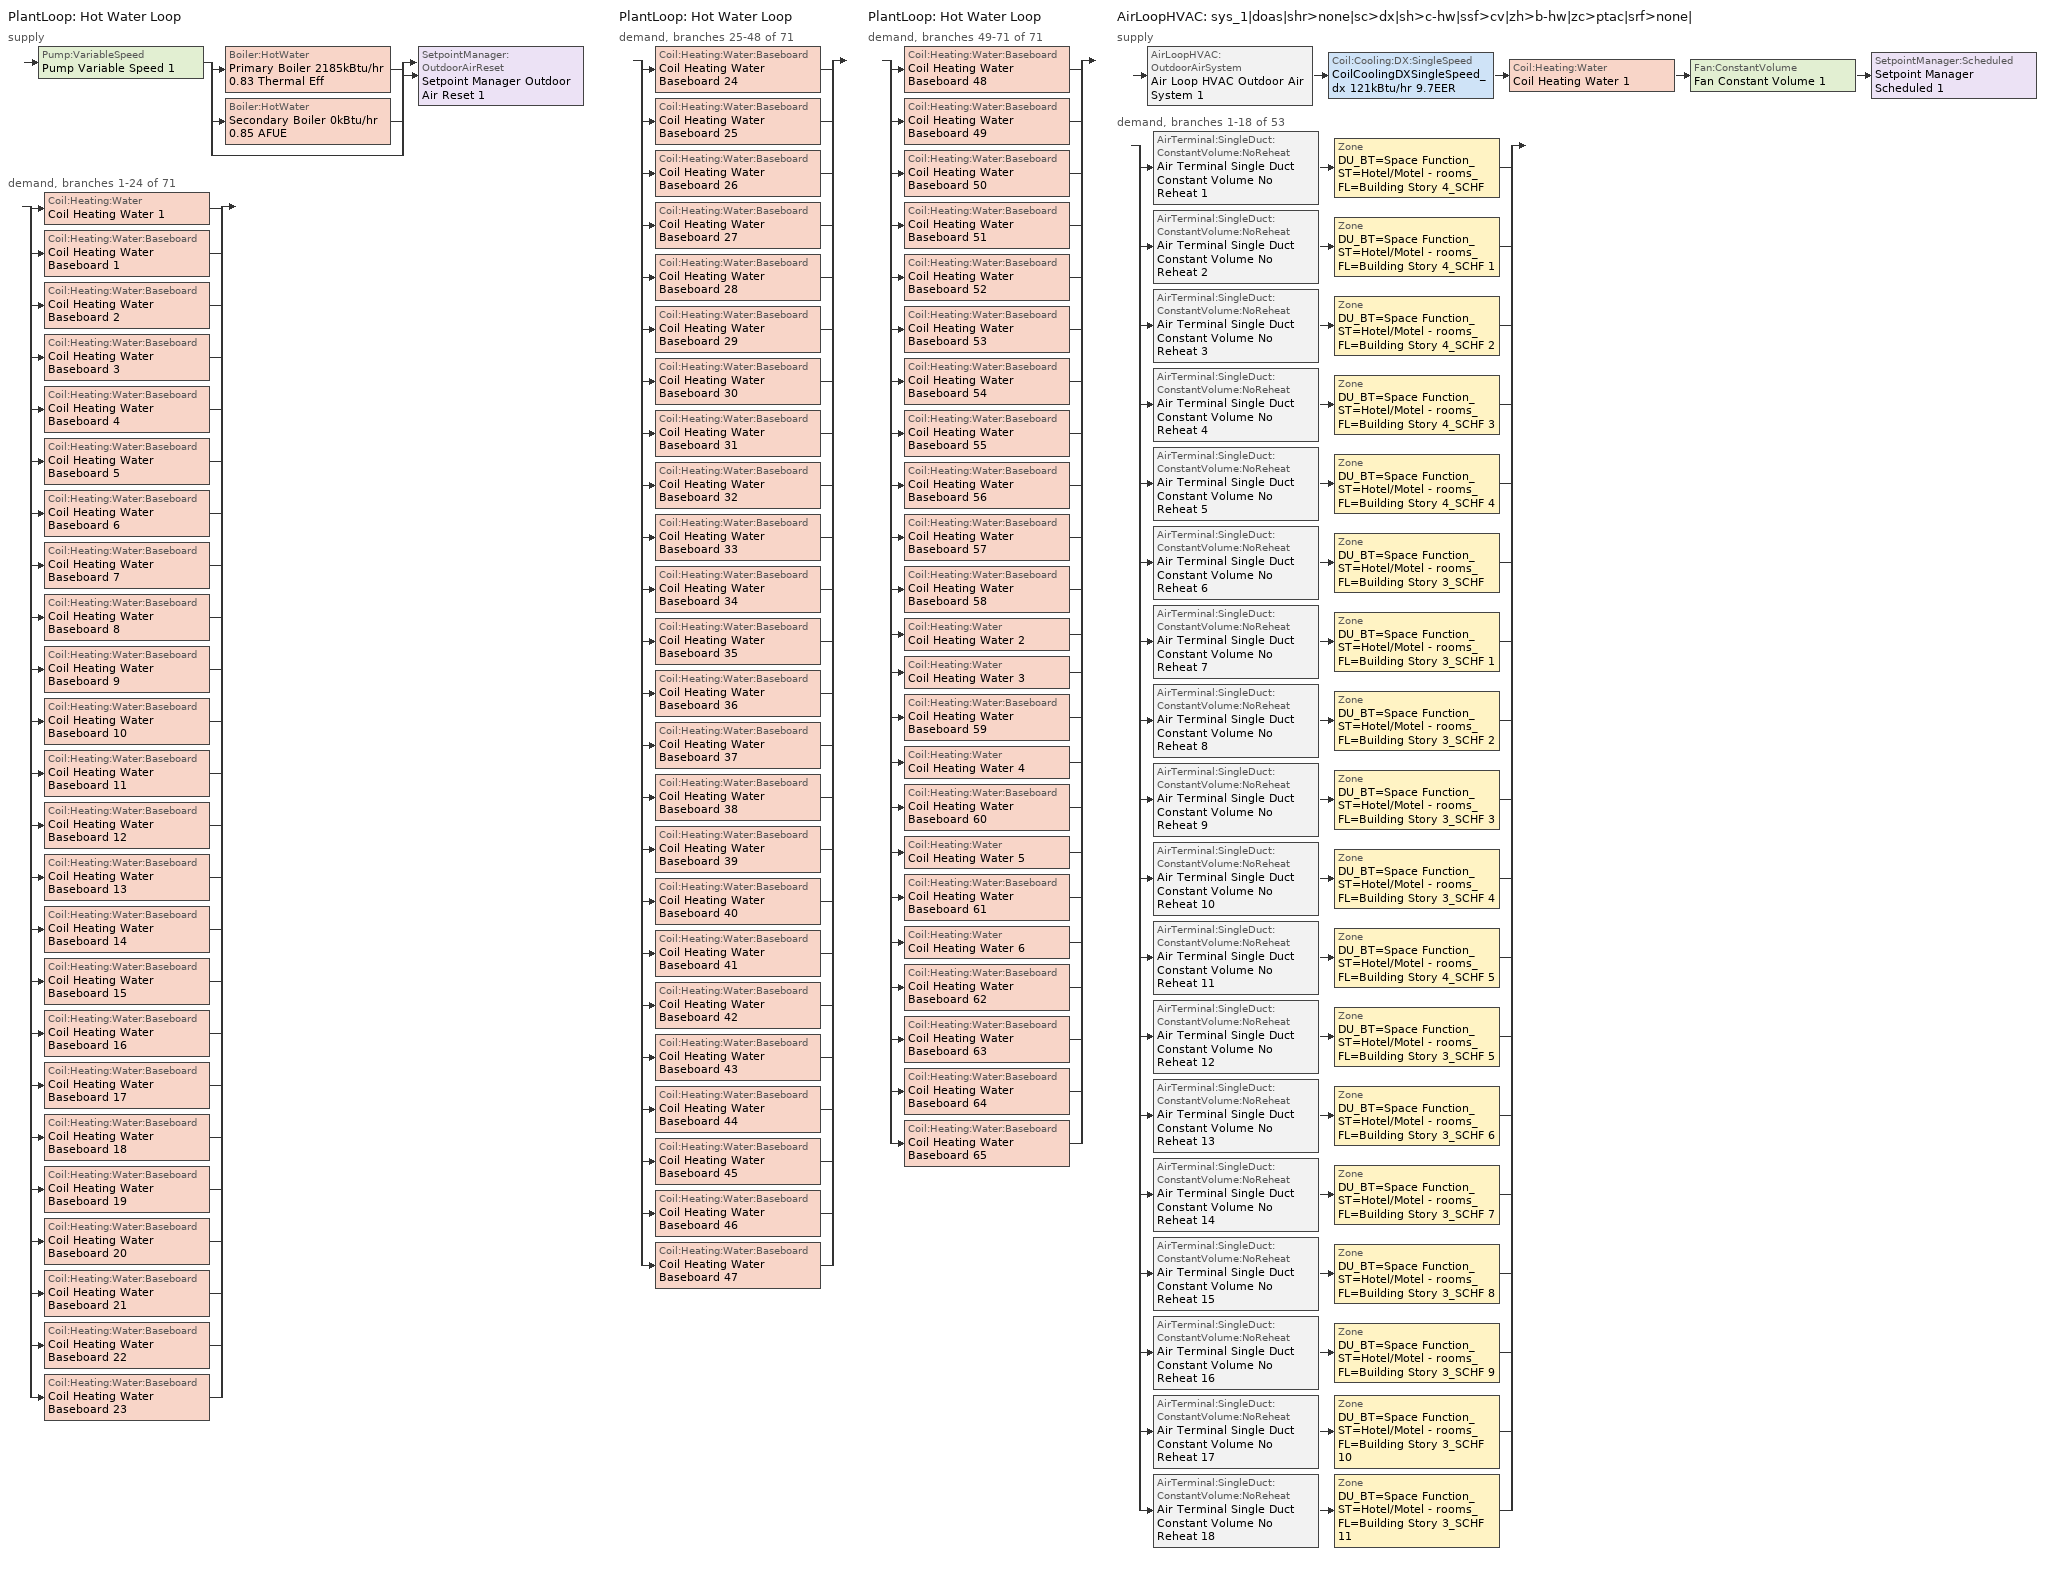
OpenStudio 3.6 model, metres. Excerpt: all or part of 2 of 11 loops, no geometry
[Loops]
PlantLoop 'Hot Water Loop'
 supply: Pump:VariableSpeed 'Pump Variable Speed 1' > split
  | Boiler:HotWater 'Primary Boiler 2185kBtu/hr 0.83 Thermal Eff'
  | Boiler:HotWater 'Secondary Boiler 0kBtu/hr 0.85 AFUE'
  | bypass
  join > SetpointManager:OutdoorAirReset 'Setpoint Manager Outdoor Air Reset 1'
 demand, branches 1-24 of 71: split
  | Coil:Heating:Water 'Coil Heating Water 1'
  | Coil:Heating:Water:Baseboard 'Coil Heating Water Baseboard 1'
  | Coil:Heating:Water:Baseboard 'Coil Heating Water Baseboard 2'
  | Coil:Heating:Water:Baseboard 'Coil Heating Water Baseboard 3'
  | Coil:Heating:Water:Baseboard 'Coil Heating Water Baseboard 4'
  | Coil:Heating:Water:Baseboard 'Coil Heating Water Baseboard 5'
  | Coil:Heating:Water:Baseboard 'Coil Heating Water Baseboard 6'
  | Coil:Heating:Water:Baseboard 'Coil Heating Water Baseboard 7'
  | Coil:Heating:Water:Baseboard 'Coil Heating Water Baseboard 8'
  | Coil:Heating:Water:Baseboard 'Coil Heating Water Baseboard 9'
  | Coil:Heating:Water:Baseboard 'Coil Heating Water Baseboard 10'
  | Coil:Heating:Water:Baseboard 'Coil Heating Water Baseboard 11'
  | Coil:Heating:Water:Baseboard 'Coil Heating Water Baseboard 12'
  | Coil:Heating:Water:Baseboard 'Coil Heating Water Baseboard 13'
  | Coil:Heating:Water:Baseboard 'Coil Heating Water Baseboard 14'
  | Coil:Heating:Water:Baseboard 'Coil Heating Water Baseboard 15'
  | Coil:Heating:Water:Baseboard 'Coil Heating Water Baseboard 16'
  | Coil:Heating:Water:Baseboard 'Coil Heating Water Baseboard 17'
  | Coil:Heating:Water:Baseboard 'Coil Heating Water Baseboard 18'
  | Coil:Heating:Water:Baseboard 'Coil Heating Water Baseboard 19'
  | Coil:Heating:Water:Baseboard 'Coil Heating Water Baseboard 20'
  | Coil:Heating:Water:Baseboard 'Coil Heating Water Baseboard 21'
  | Coil:Heating:Water:Baseboard 'Coil Heating Water Baseboard 22'
  | Coil:Heating:Water:Baseboard 'Coil Heating Water Baseboard 23'
PlantLoop 'Hot Water Loop'
 demand, branches 25-48 of 71: split
  | Coil:Heating:Water:Baseboard 'Coil Heating Water Baseboard 24'
  | Coil:Heating:Water:Baseboard 'Coil Heating Water Baseboard 25'
  | Coil:Heating:Water:Baseboard 'Coil Heating Water Baseboard 26'
  | Coil:Heating:Water:Baseboard 'Coil Heating Water Baseboard 27'
  | Coil:Heating:Water:Baseboard 'Coil Heating Water Baseboard 28'
  | Coil:Heating:Water:Baseboard 'Coil Heating Water Baseboard 29'
  | Coil:Heating:Water:Baseboard 'Coil Heating Water Baseboard 30'
  | Coil:Heating:Water:Baseboard 'Coil Heating Water Baseboard 31'
  | Coil:Heating:Water:Baseboard 'Coil Heating Water Baseboard 32'
  | Coil:Heating:Water:Baseboard 'Coil Heating Water Baseboard 33'
  | Coil:Heating:Water:Baseboard 'Coil Heating Water Baseboard 34'
  | Coil:Heating:Water:Baseboard 'Coil Heating Water Baseboard 35'
  | Coil:Heating:Water:Baseboard 'Coil Heating Water Baseboard 36'
  | Coil:Heating:Water:Baseboard 'Coil Heating Water Baseboard 37'
  | Coil:Heating:Water:Baseboard 'Coil Heating Water Baseboard 38'
  | Coil:Heating:Water:Baseboard 'Coil Heating Water Baseboard 39'
  | Coil:Heating:Water:Baseboard 'Coil Heating Water Baseboard 40'
  | Coil:Heating:Water:Baseboard 'Coil Heating Water Baseboard 41'
  | Coil:Heating:Water:Baseboard 'Coil Heating Water Baseboard 42'
  | Coil:Heating:Water:Baseboard 'Coil Heating Water Baseboard 43'
  | Coil:Heating:Water:Baseboard 'Coil Heating Water Baseboard 44'
  | Coil:Heating:Water:Baseboard 'Coil Heating Water Baseboard 45'
  | Coil:Heating:Water:Baseboard 'Coil Heating Water Baseboard 46'
  | Coil:Heating:Water:Baseboard 'Coil Heating Water Baseboard 47'
PlantLoop 'Hot Water Loop'
 demand, branches 49-71 of 71: split
  | Coil:Heating:Water:Baseboard 'Coil Heating Water Baseboard 48'
  | Coil:Heating:Water:Baseboard 'Coil Heating Water Baseboard 49'
  | Coil:Heating:Water:Baseboard 'Coil Heating Water Baseboard 50'
  | Coil:Heating:Water:Baseboard 'Coil Heating Water Baseboard 51'
  | Coil:Heating:Water:Baseboard 'Coil Heating Water Baseboard 52'
  | Coil:Heating:Water:Baseboard 'Coil Heating Water Baseboard 53'
  | Coil:Heating:Water:Baseboard 'Coil Heating Water Baseboard 54'
  | Coil:Heating:Water:Baseboard 'Coil Heating Water Baseboard 55'
  | Coil:Heating:Water:Baseboard 'Coil Heating Water Baseboard 56'
  | Coil:Heating:Water:Baseboard 'Coil Heating Water Baseboard 57'
  | Coil:Heating:Water:Baseboard 'Coil Heating Water Baseboard 58'
  | Coil:Heating:Water 'Coil Heating Water 2'
  | Coil:Heating:Water 'Coil Heating Water 3'
  | Coil:Heating:Water:Baseboard 'Coil Heating Water Baseboard 59'
  | Coil:Heating:Water 'Coil Heating Water 4'
  | Coil:Heating:Water:Baseboard 'Coil Heating Water Baseboard 60'
  | Coil:Heating:Water 'Coil Heating Water 5'
  | Coil:Heating:Water:Baseboard 'Coil Heating Water Baseboard 61'
  | Coil:Heating:Water 'Coil Heating Water 6'
  | Coil:Heating:Water:Baseboard 'Coil Heating Water Baseboard 62'
  | Coil:Heating:Water:Baseboard 'Coil Heating Water Baseboard 63'
  | Coil:Heating:Water:Baseboard 'Coil Heating Water Baseboard 64'
  | Coil:Heating:Water:Baseboard 'Coil Heating Water Baseboard 65'
AirLoopHVAC 'sys_1|doas|shr>none|sc>dx|sh>c-hw|ssf>cv|zh>b-hw|zc>ptac|srf>none|'
 supply: AirLoopHVAC:OutdoorAirSystem 'Air Loop HVAC Outdoor Air System 1' > Coil:Cooling:DX:SingleSpeed 'CoilCoolingDXSingleSpeed_dx 121kBtu/hr 9.7EER' > Coil:Heating:Water 'Coil Heating Water 1' > Fan:ConstantVolume 'Fan Constant Volume 1' > SetpointManager:Scheduled 'Setpoint Manager Scheduled 1'
 demand, branches 1-18 of 53: split
  | AirTerminal:SingleDuct:ConstantVolume:NoReheat 'Air Terminal Single Duct Constant Volume No Reheat 1' > Zone 'DU_BT=Space Function_ST=Hotel/Motel - rooms_FL=Building Story 4_SCHF'
  | AirTerminal:SingleDuct:ConstantVolume:NoReheat 'Air Terminal Single Duct Constant Volume No Reheat 2' > Zone 'DU_BT=Space Function_ST=Hotel/Motel - rooms_FL=Building Story 4_SCHF 1'
  | AirTerminal:SingleDuct:ConstantVolume:NoReheat 'Air Terminal Single Duct Constant Volume No Reheat 3' > Zone 'DU_BT=Space Function_ST=Hotel/Motel - rooms_FL=Building Story 4_SCHF 2'
  | AirTerminal:SingleDuct:ConstantVolume:NoReheat 'Air Terminal Single Duct Constant Volume No Reheat 4' > Zone 'DU_BT=Space Function_ST=Hotel/Motel - rooms_FL=Building Story 4_SCHF 3'
  | AirTerminal:SingleDuct:ConstantVolume:NoReheat 'Air Terminal Single Duct Constant Volume No Reheat 5' > Zone 'DU_BT=Space Function_ST=Hotel/Motel - rooms_FL=Building Story 4_SCHF 4'
  | AirTerminal:SingleDuct:ConstantVolume:NoReheat 'Air Terminal Single Duct Constant Volume No Reheat 6' > Zone 'DU_BT=Space Function_ST=Hotel/Motel - rooms_FL=Building Story 3_SCHF'
  | AirTerminal:SingleDuct:ConstantVolume:NoReheat 'Air Terminal Single Duct Constant Volume No Reheat 7' > Zone 'DU_BT=Space Function_ST=Hotel/Motel - rooms_FL=Building Story 3_SCHF 1'
  | AirTerminal:SingleDuct:ConstantVolume:NoReheat 'Air Terminal Single Duct Constant Volume No Reheat 8' > Zone 'DU_BT=Space Function_ST=Hotel/Motel - rooms_FL=Building Story 3_SCHF 2'
  | AirTerminal:SingleDuct:ConstantVolume:NoReheat 'Air Terminal Single Duct Constant Volume No Reheat 9' > Zone 'DU_BT=Space Function_ST=Hotel/Motel - rooms_FL=Building Story 3_SCHF 3'
  | AirTerminal:SingleDuct:ConstantVolume:NoReheat 'Air Terminal Single Duct Constant Volume No Reheat 10' > Zone 'DU_BT=Space Function_ST=Hotel/Motel - rooms_FL=Building Story 3_SCHF 4'
  | AirTerminal:SingleDuct:ConstantVolume:NoReheat 'Air Terminal Single Duct Constant Volume No Reheat 11' > Zone 'DU_BT=Space Function_ST=Hotel/Motel - rooms_FL=Building Story 4_SCHF 5'
  | AirTerminal:SingleDuct:ConstantVolume:NoReheat 'Air Terminal Single Duct Constant Volume No Reheat 12' > Zone 'DU_BT=Space Function_ST=Hotel/Motel - rooms_FL=Building Story 3_SCHF 5'
  | AirTerminal:SingleDuct:ConstantVolume:NoReheat 'Air Terminal Single Duct Constant Volume No Reheat 13' > Zone 'DU_BT=Space Function_ST=Hotel/Motel - rooms_FL=Building Story 3_SCHF 6'
  | AirTerminal:SingleDuct:ConstantVolume:NoReheat 'Air Terminal Single Duct Constant Volume No Reheat 14' > Zone 'DU_BT=Space Function_ST=Hotel/Motel - rooms_FL=Building Story 3_SCHF 7'
  | AirTerminal:SingleDuct:ConstantVolume:NoReheat 'Air Terminal Single Duct Constant Volume No Reheat 15' > Zone 'DU_BT=Space Function_ST=Hotel/Motel - rooms_FL=Building Story 3_SCHF 8'
  | AirTerminal:SingleDuct:ConstantVolume:NoReheat 'Air Terminal Single Duct Constant Volume No Reheat 16' > Zone 'DU_BT=Space Function_ST=Hotel/Motel - rooms_FL=Building Story 3_SCHF 9'
  | AirTerminal:SingleDuct:ConstantVolume:NoReheat 'Air Terminal Single Duct Constant Volume No Reheat 17' > Zone 'DU_BT=Space Function_ST=Hotel/Motel - rooms_FL=Building Story 3_SCHF 10'
  | AirTerminal:SingleDuct:ConstantVolume:NoReheat 'Air Terminal Single Duct Constant Volume No Reheat 18' > Zone 'DU_BT=Space Function_ST=Hotel/Motel - rooms_FL=Building Story 3_SCHF 11'
[Sizing:Zone] Zone Cooling Design Supply Air Temperature Input Method=TemperatureDifference; Zone Cooling Design Supply Air Temperature {C}=14; Zone Cooling Design Supply Air Temperature Difference {deltaC}=11; Zone Heating Design Supply Air Temperature Input Method=TemperatureDifference; Zone Heating Design Supply Air Temperature {C}=40; Zone Heating Design Supply Air Temperature Difference {deltaC}=21; Zone Cooling Design Supply Air Humidity Ratio {kg-H2O/kg-air}=0.0085; Zone Heating Design Supply Air Humidity Ratio {kg-H2O/kg-air}=0.008; Zone Heating Sizing Factor=1.3; Zone Cooling Sizing Factor=1.1; Cooling Design Air Flow Method=DesignDay; Heating Design Air Flow Method=DesignDay; Account for Dedicated Outdoor Air System=No; Dedicated Outdoor Air System Control Strategy=NeutralSupplyAir; Dedicated Outdoor Air Low Setpoint Temperature for Design {C}=autosize; Dedicated Outdoor Air High Setpoint Temperature for Design {C}=autosize; Zone Load Sizing Method=Sensible Load Only No Latent Load; Zone Latent Cooling Design Supply Air Humidity Ratio Input Method=HumidityRatioDifference; Zone Cooling Design Supply Air Humidity Ratio Difference {kgWater/kgDryAir}=0.005; Zone Latent Heating Design Supply Air Humidity Ratio Input Method=HumidityRatioDifference; Zone Humidification Design Supply Air Humidity Ratio Difference {kgWater/kgDryAir}=0.005
DU_BT=Space Function_ST=Hotel/Motel - rooms_FL=Building Story 4_SCHF; DU_BT=Space Function_ST=Hotel/Motel - rooms_FL=Building Story 4_SCHF 1; DU_BT=Space Function_ST=Hotel/Motel - rooms_FL=Building Story 4_SCHF 2; DU_BT=Space Function_ST=Hotel/Motel - rooms_FL=Building Story 4_SCHF 3; DU_BT=Space Function_ST=Hotel/Motel - rooms_FL=Building Story 4_SCHF 4; DU_BT=Space Function_ST=Hotel/Motel - rooms_FL=Building Story 3_SCHF; DU_BT=Space Function_ST=Hotel/Motel - rooms_FL=Building Story 3_SCHF 1; DU_BT=Space Function_ST=Hotel/Motel - rooms_FL=Building Story 3_SCHF 2; DU_BT=Space Function_ST=Hotel/Motel - rooms_FL=Building Story 3_SCHF 3; DU_BT=Space Function_ST=Hotel/Motel - rooms_FL=Building Story 3_SCHF 4; DU_BT=Space Function_ST=Hotel/Motel - rooms_FL=Building Story 4_SCHF 5; DU_BT=Space Function_ST=Hotel/Motel - rooms_FL=Building Story 3_SCHF 5; DU_BT=Space Function_ST=Hotel/Motel - rooms_FL=Building Story 3_SCHF 6; DU_BT=Space Function_ST=Hotel/Motel - rooms_FL=Building Story 3_SCHF 7; DU_BT=Space Function_ST=Hotel/Motel - rooms_FL=Building Story 3_SCHF 8; DU_BT=Space Function_ST=Hotel/Motel - rooms_FL=Building Story 3_SCHF 9; DU_BT=Space Function_ST=Hotel/Motel - rooms_FL=Building Story 3_SCHF 10; DU_BT=Space Function_ST=Hotel/Motel - rooms_FL=Building Story 3_SCHF 11
[Zone equipment]
DU_BT=Space Function_ST=Hotel/Motel - rooms_FL=Building Story 4_SCHF: DU_BT=Space Function_ST=Hotel/Motel - rooms_FL=Building Story 4_SCHF PTAC, Zone HVAC Baseboard Convective Water 1, Air Terminal Single Duct Constant Volume No Reheat 1
DU_BT=Space Function_ST=Hotel/Motel - rooms_FL=Building Story 4_SCHF 1: DU_BT=Space Function_ST=Hotel/Motel - rooms_FL=Building Story 4_SCHF 1 PTAC, Zone HVAC Baseboard Convective Water 2, Air Terminal Single Duct Constant Volume No Reheat 2
DU_BT=Space Function_ST=Hotel/Motel - rooms_FL=Building Story 4_SCHF 2: DU_BT=Space Function_ST=Hotel/Motel - rooms_FL=Building Story 4_SCHF 2 PTAC, Zone HVAC Baseboard Convective Water 3, Air Terminal Single Duct Constant Volume No Reheat 3
DU_BT=Space Function_ST=Hotel/Motel - rooms_FL=Building Story 4_SCHF 3: DU_BT=Space Function_ST=Hotel/Motel - rooms_FL=Building Story 4_SCHF 3 PTAC, Zone HVAC Baseboard Convective Water 4, Air Terminal Single Duct Constant Volume No Reheat 4
DU_BT=Space Function_ST=Hotel/Motel - rooms_FL=Building Story 4_SCHF 4: DU_BT=Space Function_ST=Hotel/Motel - rooms_FL=Building Story 4_SCHF 4 PTAC, Zone HVAC Baseboard Convective Water 5, Air Terminal Single Duct Constant Volume No Reheat 5
DU_BT=Space Function_ST=Hotel/Motel - rooms_FL=Building Story 3_SCHF: DU_BT=Space Function_ST=Hotel/Motel - rooms_FL=Building Story 3_SCHF PTAC, Zone HVAC Baseboard Convective Water 6, Air Terminal Single Duct Constant Volume No Reheat 6
DU_BT=Space Function_ST=Hotel/Motel - rooms_FL=Building Story 3_SCHF 1: DU_BT=Space Function_ST=Hotel/Motel - rooms_FL=Building Story 3_SCHF 1 PTAC, Zone HVAC Baseboard Convective Water 7, Air Terminal Single Duct Constant Volume No Reheat 7
DU_BT=Space Function_ST=Hotel/Motel - rooms_FL=Building Story 3_SCHF 2: DU_BT=Space Function_ST=Hotel/Motel - rooms_FL=Building Story 3_SCHF 2 PTAC, Zone HVAC Baseboard Convective Water 8, Air Terminal Single Duct Constant Volume No Reheat 8
DU_BT=Space Function_ST=Hotel/Motel - rooms_FL=Building Story 3_SCHF 3: DU_BT=Space Function_ST=Hotel/Motel - rooms_FL=Building Story 3_SCHF 3 PTAC, Zone HVAC Baseboard Convective Water 9, Air Terminal Single Duct Constant Volume No Reheat 9
DU_BT=Space Function_ST=Hotel/Motel - rooms_FL=Building Story 3_SCHF 4: DU_BT=Space Function_ST=Hotel/Motel - rooms_FL=Building Story 3_SCHF 4 PTAC, Zone HVAC Baseboard Convective Water 10, Air Terminal Single Duct Constant Volume No Reheat 10
DU_BT=Space Function_ST=Hotel/Motel - rooms_FL=Building Story 4_SCHF 5: DU_BT=Space Function_ST=Hotel/Motel - rooms_FL=Building Story 4_SCHF 5 PTAC, Zone HVAC Baseboard Convective Water 11, Air Terminal Single Duct Constant Volume No Reheat 11
DU_BT=Space Function_ST=Hotel/Motel - rooms_FL=Building Story 3_SCHF 5: DU_BT=Space Function_ST=Hotel/Motel - rooms_FL=Building Story 3_SCHF 5 PTAC, Zone HVAC Baseboard Convective Water 12, Air Terminal Single Duct Constant Volume No Reheat 12
DU_BT=Space Function_ST=Hotel/Motel - rooms_FL=Building Story 3_SCHF 6: DU_BT=Space Function_ST=Hotel/Motel - rooms_FL=Building Story 3_SCHF 6 PTAC, Zone HVAC Baseboard Convective Water 13, Air Terminal Single Duct Constant Volume No Reheat 13
DU_BT=Space Function_ST=Hotel/Motel - rooms_FL=Building Story 3_SCHF 7: DU_BT=Space Function_ST=Hotel/Motel - rooms_FL=Building Story 3_SCHF 7 PTAC, Zone HVAC Baseboard Convective Water 14, Air Terminal Single Duct Constant Volume No Reheat 14
DU_BT=Space Function_ST=Hotel/Motel - rooms_FL=Building Story 3_SCHF 8: DU_BT=Space Function_ST=Hotel/Motel - rooms_FL=Building Story 3_SCHF 8 PTAC, Zone HVAC Baseboard Convective Water 15, Air Terminal Single Duct Constant Volume No Reheat 15
DU_BT=Space Function_ST=Hotel/Motel - rooms_FL=Building Story 3_SCHF 9: DU_BT=Space Function_ST=Hotel/Motel - rooms_FL=Building Story 3_SCHF 9 PTAC, Zone HVAC Baseboard Convective Water 16, Air Terminal Single Duct Constant Volume No Reheat 16
DU_BT=Space Function_ST=Hotel/Motel - rooms_FL=Building Story 3_SCHF 10: DU_BT=Space Function_ST=Hotel/Motel - rooms_FL=Building Story 3_SCHF 10 PTAC, Zone HVAC Baseboard Convective Water 17, Air Terminal Single Duct Constant Volume No Reheat 17
DU_BT=Space Function_ST=Hotel/Motel - rooms_FL=Building Story 3_SCHF 11: DU_BT=Space Function_ST=Hotel/Motel - rooms_FL=Building Story 3_SCHF 11 PTAC, Zone HVAC Baseboard Convective Water 18, Air Terminal Single Duct Constant Volume No Reheat 18
[PlantLoop]
Hot Water Loop: Fluid Type=Water; Glycol Concentration=0; Plant Loop Volume {m3}=Autocalculate; Load Distribution Scheme=Optimal
[Sizing:Plant]
Hot Water Loop: Loop Type=Heating; Design Loop Exit Temperature {C}=82; Loop Design Temperature Difference {deltaC}=16; Sizing Option=NonCoincident; Zone Timesteps in Averaging Window=1; Coincident Sizing Factor Mode=None
[Pump:VariableSpeed]
Pump Variable Speed 1: Motor Efficiency=0.895; Pump Control Type=Intermittent; Skin Loss Radiative Fraction=0.5; Design Power Sizing Method=PowerPerFlowPerPressure; Design Electric Power per Unit Flow Rate {W/(m3/s)}=348701.1; Design Shaft Power per Unit Flow Rate per Unit Head {W-s/m3-Pa}=1.28205; Design Minimum Flow Rate Fraction=0
[Boiler:HotWater] Fuel Type=NaturalGas; Normalized Boiler Efficiency Curve=BOILER-EFFFPLR-NECB2011; Water Outlet Upper Temperature Limit {C}=99; Parasitic Electric Load {W}=0; Sizing Factor=1
Name | Nominal Capacity {W} | Nominal Thermal Efficiency | Minimum Part Load Ratio | Boiler Flow Mode
Primary Boiler 2185kBtu/hr 0.83 Thermal Eff | 640311 | 0.83 | 0.25 | LeavingSetpointModulated
Secondary Boiler 0kBtu/hr 0.85 AFUE | 0.001 | 0.85 |  | ConstantFlow
[SetpointManager:OutdoorAirReset]
Setpoint Manager Outdoor Air Reset 1: Control Variable=Temperature; Setpoint at Outdoor Low Temperature {C}=82; Outdoor Low Temperature {C}=-16; Setpoint at Outdoor High Temperature {C}=60; Outdoor High Temperature {C}=0; Setpoint Node or NodeList=Hot Water Loop Supply Outlet Node
[AirLoopHVAC]
sys_1|doas|shr>none|sc>dx|sh>c-hw|ssf>cv|zh>b-hw|zc>ptac|srf>none|: Availability Schedule=sys_1|doas|shr>none|sc>dx|sh>c-hw|ssf>cv|zh>b-hw|zc>ptac|srf>none| Occ Sch; Design Supply Air Flow Rate {m3/s}=autosize; Design Return Air Flow Fraction of Supply Air Flow=1
[Sizing:System]
sys_1|doas|shr>none|sc>dx|sh>c-hw|ssf>cv|zh>b-hw|zc>ptac|srf>none|: Type of Load to Size On=VentilationRequirement; Design Outdoor Air Flow Rate {m3/s}=Autosize; Central Heating Maximum System Air Flow Ratio=1; Preheat Design Temperature {C}=7; Preheat Design Humidity Ratio {kg-H2O/kg-Air}=0.008; Precool Design Temperature {C}=13; Precool Design Humidity Ratio {kg-H2O/kg-Air}=0.008; Central Cooling Design Supply Air Temperature {C}=13; Central Heating Design Supply Air Temperature {C}=43; Sizing Option=NonCoincident; 100% Outdoor Air in Cooling=Yes; 100% Outdoor Air in Heating=Yes; Central Cooling Design Supply Air Humidity Ratio {kg-H2O/kg-Air}=0.0085; Central Heating Design Supply Air Humidity Ratio {kg-H2O/kg-Air}=0.008; Cooling Design Air Flow Method=DesignDay; Cooling Design Air Flow Rate {m3/s}=0; Heating Design Air Flow Method=DesignDay; Heating Design Air Flow Rate {m3/s}=0; System Outdoor Air Method=ZoneSum; Zone Maximum Outdoor Air Fraction=1; Cooling Supply Air Flow Rate Per Floor Area {m3/s-m2}=0.00996765; Cooling Fraction of Autosized Cooling Supply Air Flow Rate=1; Cooling Supply Air Flow Rate Per Unit Cooling Capacity {m3/s-W}=3.94755e-05; Heating Supply Air Flow Rate Per Floor Area {m3/s-m2}=0.00996765; Heating Fraction of Autosized Heating Supply Air Flow Rate=1; Heating Fraction of Autosized Cooling Supply Air Flow Rate=1; Heating Supply Air Flow Rate Per Unit Heating Capacity {m3/s-W}=3.15882e-05; Cooling Design Capacity Method=CoolingDesignCapacity; Cooling Design Capacity {W}=autosize; Cooling Design Capacity Per Floor Area {W/m2}=234.7; Fraction of Autosized Cooling Design Capacity=1; Heating Design Capacity Method=HeatingDesignCapacity; Heating Design Capacity {W}=autosize; Heating Design Capacity Per Floor Area {W/m2}=157; Fraction of Autosized Heating Design Capacity=1; Central Cooling Capacity Control Method=OnOff; Occupant Diversity=autosize
[Fan:ConstantVolume]
Fan Constant Volume 1: Availability Schedule=Always On Discrete; Fan Total Efficiency=0.39975; Pressure Rise {Pa}=640; Maximum Flow Rate {m3/s}=AutoSize; Motor Efficiency=0.615
[Coil:Heating:Water] Availability Schedule=Always On Discrete
Name | Performance Input Method | Rated Capacity {W}
Coil Heating Water 1; Coil Heating Water 2
Coil Heating Water 3 | NominalCapacity | 17003.3
Coil Heating Water 4 | NominalCapacity | 50984.6
Coil Heating Water 5 | NominalCapacity | 6738.67
Coil Heating Water 6 | NominalCapacity | 4837.68
[Controller:WaterCoil] Action=Normal; Controller Convergence Tolerance {deltaC}=0.0001
Name | Water Coil
Controller Water Coil 1 | Coil Heating Water 1
Controller Water Coil 2 | Coil Heating Water 2
Controller Water Coil 4 | Coil Heating Water 3
Controller Water Coil 5 | Coil Heating Water 4
Controller Water Coil 6 | Coil Heating Water 5
Controller Water Coil 7 | Coil Heating Water 6
[Coil:Cooling:DX:SingleSpeed] Availability Schedule=Always On Discrete; Rated Total Cooling Capacity {W}=autosize; Rated Sensible Heat Ratio=autosize; Rated Air Flow Rate {m3/s}=autosize; Rated Evaporator Fan Power Per Volume Flow Rate 2017 {W/(m3/s)}=773.3; Rated Evaporator Fan Power Per Volume Flow Rate 2023 {W/(m3/s)}=934.4; Total Cooling Capacity Function of Temperature Curve=DXCOOL-NECB2011-REF-CAPFT; Total Cooling Capacity Function of Flow Fraction Curve=DXCOOL-NECB2011-REF-CAPFFLOW; Energy Input Ratio Function of Temperature Curve=DXCOOL-NECB2011-REF-COOLEIRFT; Energy Input Ratio Function of Flow Fraction Curve=DXCOOL-NECB2011-REF-COOLEIRFFLOW; Part Load Fraction Correlation Curve=DXCOOL-NECB2011-REF-COOLPLFFPLR; Minimum Outdoor Dry-Bulb Temperature for Compressor Operation {C}=-25; Nominal Time for Condensate Removal to Begin {s}=0; Ratio of Initial Moisture Evaporation Rate and Steady State Latent Capacity=0; Maximum Cycling Rate {cycles/hr}=0; Latent Capacity Time Constant {s}=0; Condenser Type=AirCooled; Evaporative Condenser Effectiveness=0.9; Evaporative Condenser Air Flow Rate {m3/s}=autosize; Evaporative Condenser Pump Rated Power Consumption {W}=autosize; Crankcase Heater Capacity {W}=0; Maximum Outdoor Dry-Bulb Temperature for Crankcase Heater Operation {C}=10; Basin Heater Capacity {W/K}=0; Basin Heater Setpoint Temperature {C}=2
Name | Rated COP {W/W}
CoilCoolingDXSingleSpeed_dx 121kBtu/hr 9.7EER | 3.36599
Coil Cooling DX Single Speed 1 14kBtu/hr 9.5EER | 3.30815
Coil Cooling DX Single Speed 2 14kBtu/hr 9.5EER | 3.29024
Coil Cooling DX Single Speed 3 14kBtu/hr 9.5EER; Coil Cooling DX Single Speed 4 14kBtu/hr 9.5EER; Coil Cooling DX Single Speed 5 14kBtu/hr 9.5EER | 3.29021
Coil Cooling DX Single Speed 6 6kBtu/hr 11.0EER; Coil Cooling DX Single Speed 7 6kBtu/hr 11.0EER; Coil Cooling DX Single Speed 8 6kBtu/hr 11.0EER; Coil Cooling DX Single Speed 10 6kBtu/hr 11.0EER; Coil Cooling DX Single Speed 12 6kBtu/hr 11.0EER; Coil Cooling DX Single Speed 13 6kBtu/hr 11.0EER; Coil Cooling DX Single Speed 14 2kBtu/hr 11.0EER; Coil Cooling DX Single Speed 15 6kBtu/hr 11.0EER; Coil Cooling DX Single Speed 16 6kBtu/hr 11.0EER; Coil Cooling DX Single Speed 17 6kBtu/hr 11.0EER | 3.80183
Coil Cooling DX Single Speed 9 20kBtu/hr 9.3EER; Coil Cooling DX Single Speed 18 19kBtu/hr 9.3EER | 3.23448
Coil Cooling DX Single Speed 11 14kBtu/hr 9.5EER | 3.2957
[Controller:OutdoorAir]
Controller Outdoor Air 1: Minimum Outdoor Air Flow Rate {m3/s}=autosize; Maximum Outdoor Air Flow Rate {m3/s}=Autosize; Economizer Control Type=NoEconomizer; Economizer Control Action Type=ModulateFlow; Economizer Maximum Limit Dry-Bulb Temperature {C}=28; Economizer Maximum Limit Enthalpy {J/kg}=64000; Economizer Minimum Limit Dry-Bulb Temperature {C}=-100; Lockout Type=NoLockout; Minimum Limit Type=FixedMinimum; Minimum Outdoor Air Schedule=sys_1|doas|shr>none|sc>dx|sh>c-hw|ssf>cv|zh>b-hw|zc>ptac|srf>none| Occ Sch; Controller Mechanical Ventilation=Controller Mechanical Ventilation 1; High Humidity Control=No; Heat Recovery Bypass Control Type=BypassWhenWithinEconomizerLimits
[Controller:MechanicalVentilation]
Controller Mechanical Ventilation 1: Availability Schedule=Always On Discrete; System Outdoor Air Method=ZoneSum
[AirLoopHVAC:OutdoorAirSystem]
Air Loop HVAC Outdoor Air System 1: Controller=Controller Outdoor Air 1
[SetpointManager:Scheduled]
Setpoint Manager Scheduled 1: Control Variable=Temperature; Schedule=Makeup-Air Unit Supply Air Temp; Setpoint Node or NodeList=sys_1|doas|shr>none|sc>dx|sh>c-hw|ssf>cv|zh>b-hw|zc>ptac|srf>none| Supply Outlet Node
[Coil:Heating:Electric] Availability Schedule=ON_OFF_ALWAYS_OFF
Coil Heating Electric 1; Coil Heating Electric 2; Coil Heating Electric 3; Coil Heating Electric 4; Coil Heating Electric 5; Coil Heating Electric 6; Coil Heating Electric 7; Coil Heating Electric 8; Coil Heating Electric 9; Coil Heating Electric 10; Coil Heating Electric 11; Coil Heating Electric 12; Coil Heating Electric 13; Coil Heating Electric 14; Coil Heating Electric 15; Coil Heating Electric 16; Coil Heating Electric 17; Coil Heating Electric 18
[Fan:OnOff] Availability Schedule=Always On Discrete; Fan Total Efficiency=0.39975; Pressure Rise {Pa}=331.288; Maximum Flow Rate {m3/s}=autosize; Motor Efficiency=0.615; Motor In Airstream Fraction=1
Name | Fan Power Ratio Function of Speed Ratio Curve | Fan Efficiency Ratio Function of Speed Ratio Curve
Fan On Off 1 | Fan On Off Power Curve | Fan On Off Efficiency Curve
Fan On Off 2 | Fan On Off Power Curve 1 | Fan On Off Efficiency Curve 1
Fan On Off 3 | Fan On Off Power Curve 2 | Fan On Off Efficiency Curve 2
Fan On Off 4 | Fan On Off Power Curve 3 | Fan On Off Efficiency Curve 3
Fan On Off 5 | Fan On Off Power Curve 4 | Fan On Off Efficiency Curve 4
Fan On Off 6 | Fan On Off Power Curve 5 | Fan On Off Efficiency Curve 5
Fan On Off 7 | Fan On Off Power Curve 6 | Fan On Off Efficiency Curve 6
Fan On Off 8 | Fan On Off Power Curve 7 | Fan On Off Efficiency Curve 7
Fan On Off 9 | Fan On Off Power Curve 8 | Fan On Off Efficiency Curve 8
Fan On Off 10 | Fan On Off Power Curve 9 | Fan On Off Efficiency Curve 9
Fan On Off 11 | Fan On Off Power Curve 10 | Fan On Off Efficiency Curve 10
Fan On Off 12 | Fan On Off Power Curve 11 | Fan On Off Efficiency Curve 11
Fan On Off 13 | Fan On Off Power Curve 12 | Fan On Off Efficiency Curve 12
Fan On Off 14 | Fan On Off Power Curve 13 | Fan On Off Efficiency Curve 13
Fan On Off 15 | Fan On Off Power Curve 14 | Fan On Off Efficiency Curve 14
Fan On Off 16 | Fan On Off Power Curve 15 | Fan On Off Efficiency Curve 15
Fan On Off 17 | Fan On Off Power Curve 16 | Fan On Off Efficiency Curve 16
Fan On Off 18 | Fan On Off Power Curve 17 | Fan On Off Efficiency Curve 17
[ZoneHVAC:PackagedTerminalAirConditioner] Availability Schedule=Always On Discrete; Supply Air Flow Rate During Cooling Operation {m3/s}=Autosize; Supply Air Flow Rate During Heating Operation {m3/s}=Autosize; Supply Air Flow Rate When No Cooling or Heating is Needed {m3/s}=Autosize; Outdoor Air Flow Rate During Cooling Operation {m3/s}=1e-05; Outdoor Air Flow Rate During Heating Operation {m3/s}=1e-05; Outdoor Air Flow Rate When No Cooling or Heating is Needed {m3/s}=1e-05; Fan Placement=DrawThrough; Supply Air Fan Operating Mode Schedule=ON_OFF_ALWAYS_OFF
Name | Supply Air Fan | Heating Coil | Cooling Coil
DU_BT=Space Function_ST=Hotel/Motel - rooms_FL=Building Story 4_SCHF PTAC | Fan On Off 1 | Coil Heating Electric 1 | Coil Cooling DX Single Speed 1 14kBtu/hr 9.5EER
DU_BT=Space Function_ST=Hotel/Motel - rooms_FL=Building Story 4_SCHF 1 PTAC | Fan On Off 2 | Coil Heating Electric 2 | Coil Cooling DX Single Speed 2 14kBtu/hr 9.5EER
DU_BT=Space Function_ST=Hotel/Motel - rooms_FL=Building Story 4_SCHF 2 PTAC | Fan On Off 3 | Coil Heating Electric 3 | Coil Cooling DX Single Speed 3 14kBtu/hr 9.5EER
DU_BT=Space Function_ST=Hotel/Motel - rooms_FL=Building Story 4_SCHF 3 PTAC | Fan On Off 4 | Coil Heating Electric 4 | Coil Cooling DX Single Speed 4 14kBtu/hr 9.5EER
DU_BT=Space Function_ST=Hotel/Motel - rooms_FL=Building Story 4_SCHF 4 PTAC | Fan On Off 5 | Coil Heating Electric 5 | Coil Cooling DX Single Speed 5 14kBtu/hr 9.5EER
DU_BT=Space Function_ST=Hotel/Motel - rooms_FL=Building Story 3_SCHF PTAC | Fan On Off 6 | Coil Heating Electric 6 | Coil Cooling DX Single Speed 6 6kBtu/hr 11.0EER
DU_BT=Space Function_ST=Hotel/Motel - rooms_FL=Building Story 3_SCHF 1 PTAC | Fan On Off 7 | Coil Heating Electric 7 | Coil Cooling DX Single Speed 7 6kBtu/hr 11.0EER
DU_BT=Space Function_ST=Hotel/Motel - rooms_FL=Building Story 3_SCHF 2 PTAC | Fan On Off 8 | Coil Heating Electric 8 | Coil Cooling DX Single Speed 8 6kBtu/hr 11.0EER
DU_BT=Space Function_ST=Hotel/Motel - rooms_FL=Building Story 3_SCHF 3 PTAC | Fan On Off 9 | Coil Heating Electric 9 | Coil Cooling DX Single Speed 9 20kBtu/hr 9.3EER
DU_BT=Space Function_ST=Hotel/Motel - rooms_FL=Building Story 3_SCHF 4 PTAC | Fan On Off 10 | Coil Heating Electric 10 | Coil Cooling DX Single Speed 10 6kBtu/hr 11.0EER
DU_BT=Space Function_ST=Hotel/Motel - rooms_FL=Building Story 4_SCHF 5 PTAC | Fan On Off 11 | Coil Heating Electric 11 | Coil Cooling DX Single Speed 11 14kBtu/hr 9.5EER
DU_BT=Space Function_ST=Hotel/Motel - rooms_FL=Building Story 3_SCHF 5 PTAC | Fan On Off 12 | Coil Heating Electric 12 | Coil Cooling DX Single Speed 12 6kBtu/hr 11.0EER
DU_BT=Space Function_ST=Hotel/Motel - rooms_FL=Building Story 3_SCHF 6 PTAC | Fan On Off 13 | Coil Heating Electric 13 | Coil Cooling DX Single Speed 13 6kBtu/hr 11.0EER
DU_BT=Space Function_ST=Hotel/Motel - rooms_FL=Building Story 3_SCHF 7 PTAC | Fan On Off 14 | Coil Heating Electric 14 | Coil Cooling DX Single Speed 14 2kBtu/hr 11.0EER
DU_BT=Space Function_ST=Hotel/Motel - rooms_FL=Building Story 3_SCHF 8 PTAC | Fan On Off 15 | Coil Heating Electric 15 | Coil Cooling DX Single Speed 15 6kBtu/hr 11.0EER
DU_BT=Space Function_ST=Hotel/Motel - rooms_FL=Building Story 3_SCHF 9 PTAC | Fan On Off 16 | Coil Heating Electric 16 | Coil Cooling DX Single Speed 16 6kBtu/hr 11.0EER
DU_BT=Space Function_ST=Hotel/Motel - rooms_FL=Building Story 3_SCHF 10 PTAC | Fan On Off 17 | Coil Heating Electric 17 | Coil Cooling DX Single Speed 17 6kBtu/hr 11.0EER
DU_BT=Space Function_ST=Hotel/Motel - rooms_FL=Building Story 3_SCHF 11 PTAC | Fan On Off 18 | Coil Heating Electric 18 | Coil Cooling DX Single Speed 18 19kBtu/hr 9.3EER
[Coil:Heating:Water:Baseboard] Heating Design Capacity Method=HeatingDesignCapacity; Heating Design Capacity {W}=autosize; Heating Design Capacity Per Floor Area {W/m2}=0; Fraction of Autosized Heating Design Capacity=0.8
Coil Heating Water Baseboard 1; Coil Heating Water Baseboard 2; Coil Heating Water Baseboard 3; Coil Heating Water Baseboard 4; Coil Heating Water Baseboard 5; Coil Heating Water Baseboard 6; Coil Heating Water Baseboard 7; Coil Heating Water Baseboard 8; Coil Heating Water Baseboard 9; Coil Heating Water Baseboard 10; Coil Heating Water Baseboard 11; Coil Heating Water Baseboard 12; Coil Heating Water Baseboard 13; Coil Heating Water Baseboard 14; Coil Heating Water Baseboard 15; Coil Heating Water Baseboard 16; Coil Heating Water Baseboard 17; Coil Heating Water Baseboard 18; Coil Heating Water Baseboard 19; Coil Heating Water Baseboard 20; Coil Heating Water Baseboard 21; Coil Heating Water Baseboard 22; Coil Heating Water Baseboard 23; Coil Heating Water Baseboard 24; Coil Heating Water Baseboard 25; Coil Heating Water Baseboard 26; Coil Heating Water Baseboard 27; Coil Heating Water Baseboard 28; Coil Heating Water Baseboard 29; Coil Heating Water Baseboard 30; Coil Heating Water Baseboard 31; Coil Heating Water Baseboard 32; Coil Heating Water Baseboard 33; Coil Heating Water Baseboard 34; Coil Heating Water Baseboard 35; Coil Heating Water Baseboard 36; Coil Heating Water Baseboard 37; Coil Heating Water Baseboard 38; Coil Heating Water Baseboard 39; Coil Heating Water Baseboard 40; Coil Heating Water Baseboard 41; Coil Heating Water Baseboard 42; Coil Heating Water Baseboard 43; Coil Heating Water Baseboard 44; Coil Heating Water Baseboard 45; Coil Heating Water Baseboard 46; Coil Heating Water Baseboard 47; Coil Heating Water Baseboard 48; Coil Heating Water Baseboard 49; Coil Heating Water Baseboard 50; Coil Heating Water Baseboard 51; Coil Heating Water Baseboard 52; Coil Heating Water Baseboard 53; Coil Heating Water Baseboard 54; Coil Heating Water Baseboard 55; Coil Heating Water Baseboard 56; Coil Heating Water Baseboard 57; Coil Heating Water Baseboard 58; Coil Heating Water Baseboard 59; Coil Heating Water Baseboard 60; Coil Heating Water Baseboard 61; Coil Heating Water Baseboard 62; Coil Heating Water Baseboard 63; Coil Heating Water Baseboard 64; Coil Heating Water Baseboard 65
[ZoneHVAC:Baseboard:Convective:Water] Availability Schedule=Always On Discrete
Name | Heating Coil
Zone HVAC Baseboard Convective Water 1 | Coil Heating Water Baseboard 1
Zone HVAC Baseboard Convective Water 2 | Coil Heating Water Baseboard 2
Zone HVAC Baseboard Convective Water 3 | Coil Heating Water Baseboard 3
Zone HVAC Baseboard Convective Water 4 | Coil Heating Water Baseboard 4
Zone HVAC Baseboard Convective Water 5 | Coil Heating Water Baseboard 5
Zone HVAC Baseboard Convective Water 6 | Coil Heating Water Baseboard 6
Zone HVAC Baseboard Convective Water 7 | Coil Heating Water Baseboard 7
Zone HVAC Baseboard Convective Water 8 | Coil Heating Water Baseboard 8
Zone HVAC Baseboard Convective Water 9 | Coil Heating Water Baseboard 9
Zone HVAC Baseboard Convective Water 10 | Coil Heating Water Baseboard 10
Zone HVAC Baseboard Convective Water 11 | Coil Heating Water Baseboard 11
Zone HVAC Baseboard Convective Water 12 | Coil Heating Water Baseboard 12
Zone HVAC Baseboard Convective Water 13 | Coil Heating Water Baseboard 13
Zone HVAC Baseboard Convective Water 14 | Coil Heating Water Baseboard 14
Zone HVAC Baseboard Convective Water 15 | Coil Heating Water Baseboard 15
Zone HVAC Baseboard Convective Water 16 | Coil Heating Water Baseboard 16
Zone HVAC Baseboard Convective Water 17 | Coil Heating Water Baseboard 17
Zone HVAC Baseboard Convective Water 18 | Coil Heating Water Baseboard 18
Zone HVAC Baseboard Convective Water 19 | Coil Heating Water Baseboard 19
Zone HVAC Baseboard Convective Water 20 | Coil Heating Water Baseboard 20
Zone HVAC Baseboard Convective Water 21 | Coil Heating Water Baseboard 21
Zone HVAC Baseboard Convective Water 22 | Coil Heating Water Baseboard 22
Zone HVAC Baseboard Convective Water 23 | Coil Heating Water Baseboard 23
Zone HVAC Baseboard Convective Water 24 | Coil Heating Water Baseboard 24
Zone HVAC Baseboard Convective Water 25 | Coil Heating Water Baseboard 25
Zone HVAC Baseboard Convective Water 26 | Coil Heating Water Baseboard 26
Zone HVAC Baseboard Convective Water 27 | Coil Heating Water Baseboard 27
Zone HVAC Baseboard Convective Water 28 | Coil Heating Water Baseboard 28
Zone HVAC Baseboard Convective Water 29 | Coil Heating Water Baseboard 29
Zone HVAC Baseboard Convective Water 30 | Coil Heating Water Baseboard 30
Zone HVAC Baseboard Convective Water 31 | Coil Heating Water Baseboard 31
Zone HVAC Baseboard Convective Water 32 | Coil Heating Water Baseboard 32
Zone HVAC Baseboard Convective Water 33 | Coil Heating Water Baseboard 33
Zone HVAC Baseboard Convective Water 34 | Coil Heating Water Baseboard 34
Zone HVAC Baseboard Convective Water 35 | Coil Heating Water Baseboard 35
Zone HVAC Baseboard Convective Water 36 | Coil Heating Water Baseboard 36
Zone HVAC Baseboard Convective Water 37 | Coil Heating Water Baseboard 37
Zone HVAC Baseboard Convective Water 38 | Coil Heating Water Baseboard 38
Zone HVAC Baseboard Convective Water 39 | Coil Heating Water Baseboard 39
Zone HVAC Baseboard Convective Water 40 | Coil Heating Water Baseboard 40
Zone HVAC Baseboard Convective Water 41 | Coil Heating Water Baseboard 41
Zone HVAC Baseboard Convective Water 42 | Coil Heating Water Baseboard 42
Zone HVAC Baseboard Convective Water 43 | Coil Heating Water Baseboard 43
Zone HVAC Baseboard Convective Water 44 | Coil Heating Water Baseboard 44
Zone HVAC Baseboard Convective Water 45 | Coil Heating Water Baseboard 45
Zone HVAC Baseboard Convective Water 46 | Coil Heating Water Baseboard 46
Zone HVAC Baseboard Convective Water 47 | Coil Heating Water Baseboard 47
Zone HVAC Baseboard Convective Water 48 | Coil Heating Water Baseboard 48
Zone HVAC Baseboard Convective Water 49 | Coil Heating Water Baseboard 49
Zone HVAC Baseboard Convective Water 50 | Coil Heating Water Baseboard 50
Zone HVAC Baseboard Convective Water 51 | Coil Heating Water Baseboard 51
Zone HVAC Baseboard Convective Water 52 | Coil Heating Water Baseboard 52
Zone HVAC Baseboard Convective Water 53 | Coil Heating Water Baseboard 53
Zone HVAC Baseboard Convective Water 54 | Coil Heating Water Baseboard 54
Zone HVAC Baseboard Convective Water 55 | Coil Heating Water Baseboard 55
Zone HVAC Baseboard Convective Water 56 | Coil Heating Water Baseboard 56
Zone HVAC Baseboard Convective Water 57 | Coil Heating Water Baseboard 57
Zone HVAC Baseboard Convective Water 58 | Coil Heating Water Baseboard 58
Zone HVAC Baseboard Convective Water 59 | Coil Heating Water Baseboard 59
Zone HVAC Baseboard Convective Water 60 | Coil Heating Water Baseboard 60
Zone HVAC Baseboard Convective Water 61 | Coil Heating Water Baseboard 61
Zone HVAC Baseboard Convective Water 62 | Coil Heating Water Baseboard 62
Zone HVAC Baseboard Convective Water 63 | Coil Heating Water Baseboard 63
Zone HVAC Baseboard Convective Water 64 | Coil Heating Water Baseboard 64
Zone HVAC Baseboard Convective Water 65 | Coil Heating Water Baseboard 65
[AirTerminal:SingleDuct:ConstantVolume:NoReheat] Availability Schedule=Always On Discrete; Maximum Air Flow Rate {m3/s}=AutoSize
Air Terminal Single Duct Constant Volume No Reheat 1; Air Terminal Single Duct Constant Volume No Reheat 2; Air Terminal Single Duct Constant Volume No Reheat 3; Air Terminal Single Duct Constant Volume No Reheat 4; Air Terminal Single Duct Constant Volume No Reheat 5; Air Terminal Single Duct Constant Volume No Reheat 6; Air Terminal Single Duct Constant Volume No Reheat 7; Air Terminal Single Duct Constant Volume No Reheat 8; Air Terminal Single Duct Constant Volume No Reheat 9; Air Terminal Single Duct Constant Volume No Reheat 10; Air Terminal Single Duct Constant Volume No Reheat 11; Air Terminal Single Duct Constant Volume No Reheat 12; Air Terminal Single Duct Constant Volume No Reheat 13; Air Terminal Single Duct Constant Volume No Reheat 14; Air Terminal Single Duct Constant Volume No Reheat 15; Air Terminal Single Duct Constant Volume No Reheat 16; Air Terminal Single Duct Constant Volume No Reheat 17; Air Terminal Single Duct Constant Volume No Reheat 18
[Schedule:Ruleset]
Name | Default Day Schedule | Summer Design Day Schedule | Winter Design Day Schedule
ON_OFF_ALWAYS_OFF | Schedule Day 3
Makeup-Air Unit Supply Air Temp | Makeup Air Unit Supply Air Temp Default
sys_1|doas|shr>none|sc>dx|sh>c-hw|ssf>cv|zh>b-hw|zc>ptac|srf>none| Occ Sch | sys_1|doas|shr>none|sc>dx|sh>c-hw|ssf>cv|zh>b-hw|zc>ptac|srf>none| Occ Sch Default | sys_1|doas|shr>none|sc>dx|sh>c-hw|ssf>cv|zh>b-hw|zc>ptac|srf>none| Occ Sch Summer Design Day | sys_1|doas|shr>none|sc>dx|sh>c-hw|ssf>cv|zh>b-hw|zc>ptac|srf>none| Occ Sch Winter Design Day
[Schedule:Day]
Schedule Day 3; wkdON_OFF_ALWAYS_OFF 1; satON_OFF_ALWAYS_OFF 1; sunON_OFF_ALWAYS_OFF 1: 1, 0, 0, 2, 0, 0, 3, 0, 0, 4, 0, 0, 5, 0, 0, 6, 0, 0, 7, 0, 0, 8, 0, 0, 9, 0, 0, 10, 0, 0, 11, 0, 0, 12, 0, 0, 13, 0, 0, 14, 0, 0, 15, 0, 0, 16, 0, 0, 17, 0, 0, 18, 0, 0, 19, 0, 0, 20, 0, 0, 21, 0, 0, 22, 0, 0, 23, 0, 0, 24, 0, 0
Makeup Air Unit Supply Air Temp Default: 24, 0, 20
sys_1|doas|shr>none|sc>dx|sh>c-hw|ssf>cv|zh>b-hw|zc>ptac|srf>none| Occ Sch Default; sys_1|doas|shr>none|sc>dx|sh>c-hw|ssf>cv|zh>b-hw|zc>ptac|srf>none| Occ Sch Winter Design Day; sys_1|doas|shr>none|sc>dx|sh>c-hw|ssf>cv|zh>b-hw|zc>ptac|srf>none| Occ Sch Summer Design Day: 24, 0, 1
[Schedule:Rule] Schedule Ruleset=ON_OFF_ALWAYS_OFF; Date Specification Type=DateRange; Start Month=1; Start Day=1; End Month=12; End Day=31
Name | Rule Order | Day Schedule | Apply Sunday | Apply Monday | Apply Tuesday | Apply Wednesday | Apply Thursday | Apply Friday | Apply Saturday
wkdON_OFF_ALWAYS_OFF rule | 2 | wkdON_OFF_ALWAYS_OFF 1 | No | Yes | Yes | Yes | Yes | Yes | No
satON_OFF_ALWAYS_OFFrule | 1 | satON_OFF_ALWAYS_OFF 1 | No | No | No | No | No | No | Yes
sunON_OFF_ALWAYS_OFFrule | 0 | sunON_OFF_ALWAYS_OFF 1 | Yes | No | No | No | No | No | No
[Schedule:Constant]
Always On Discrete: Value=1
[Curve:Biquadratic] Minimum Value of x=13; Maximum Value of x=24; Minimum Value of y=24; Maximum Value of y=46
Name | Coefficient1 Constant | Coefficient2 x | Coefficient3 x**2 | Coefficient4 y | Coefficient5 y**2 | Coefficient6 x*y
DXCOOL-NECB2011-REF-CAPFT | 0.867905 | 0.0142459 | 0.00055436 | -0.0075575 | 3.3e-05 | -0.0001918
DXCOOL-NECB2011-REF-COOLEIRFT | 0.114171 | 0.0281822 | -0.0004199 | 0.0214108 | 0.000161028 | -0.000679104
[Curve:Quadratic] Minimum Value of x=0.5; Maximum Value of x=1.5
Name | Coefficient1 Constant | Coefficient2 x | Coefficient3 x**2
DXCOOL-NECB2011-REF-CAPFFLOW | 0.8 | 0.2 | 0
DXCOOL-NECB2011-REF-COOLEIRFFLOW | 1.1552 | -0.1808 | 0.0256
[Curve:Cubic] Maximum Value of x=1
Name | Coefficient1 Constant | Coefficient2 x | Coefficient3 x**2 | Coefficient4 x**3 | Minimum Value of x
Fan On Off Efficiency Curve; Fan On Off Efficiency Curve 1; Fan On Off Efficiency Curve 2; Fan On Off Efficiency Curve 3; Fan On Off Efficiency Curve 4; Fan On Off Efficiency Curve 5; Fan On Off Efficiency Curve 6; Fan On Off Efficiency Curve 7; Fan On Off Efficiency Curve 8; Fan On Off Efficiency Curve 9; Fan On Off Efficiency Curve 10; Fan On Off Efficiency Curve 11; Fan On Off Efficiency Curve 12; Fan On Off Efficiency Curve 13; Fan On Off Efficiency Curve 14; Fan On Off Efficiency Curve 15; Fan On Off Efficiency Curve 16; Fan On Off Efficiency Curve 17 | 1 | 0 | 0 | 0 | 0
DXCOOL-NECB2011-REF-COOLPLFFPLR | 0.0277 | 4.9151 | -8.184 | 4.2702 | 0.7
BOILER-EFFFPLR-NECB2011 | 0.3831 | 2.0567 | -2.6469 | 1.2148 | 0
[Curve:Exponent] Coefficient1 Constant=1; Coefficient2 Constant=0; Coefficient3 Constant=0; Minimum Value of x=0; Maximum Value of x=1
Fan On Off Power Curve; Fan On Off Power Curve 1; Fan On Off Power Curve 2; Fan On Off Power Curve 3; Fan On Off Power Curve 4; Fan On Off Power Curve 5; Fan On Off Power Curve 6; Fan On Off Power Curve 7; Fan On Off Power Curve 8; Fan On Off Power Curve 9; Fan On Off Power Curve 10; Fan On Off Power Curve 11; Fan On Off Power Curve 12; Fan On Off Power Curve 13; Fan On Off Power Curve 14; Fan On Off Power Curve 15; Fan On Off Power Curve 16; Fan On Off Power Curve 17
